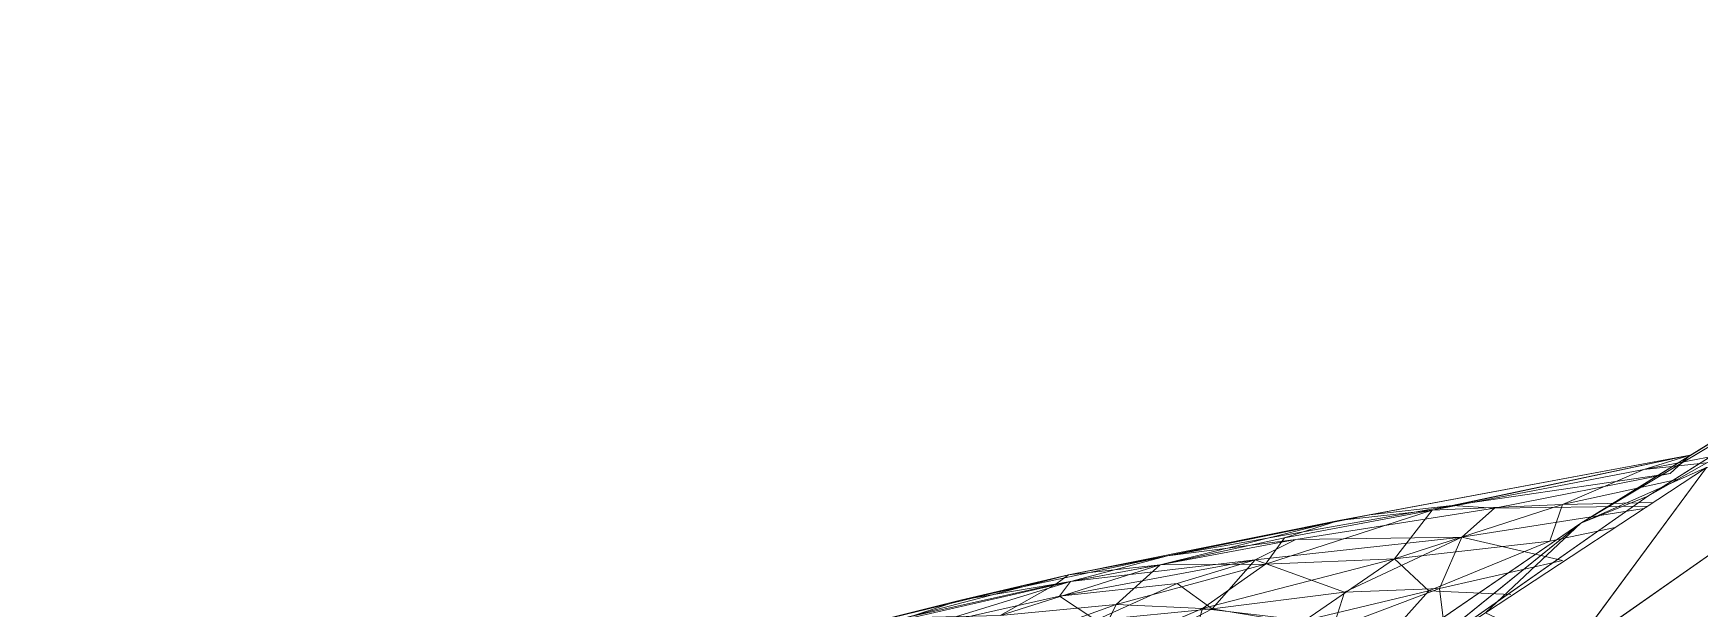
# Model space of a CAD drawing. Header units: inches. Extents: x -1767 to 184, y -1065 to 157.
# Drawn here: x -798.313 to -796.875, y -229.867 to -229.371 of the extents above; entities that cross this region are included whole.
import ezdxf

# ---------------------------------------------------------------- set-up
doc = ezdxf.new("R2010")
doc.units = ezdxf.units.IN
doc.header["$MEASUREMENT"] = 0
for name, color, linetype, lineweight in [('A-DETL-GENF', 92, 'Continuous', 9), ('E-LITE-EQPM', 33, 'Continuous', 9), ('G-IMPT', 8, 'Continuous', 9)]:
    doc.layers.add(name, color=color, linetype=linetype, lineweight=lineweight)

# ---------------------------------------------------------------- blocks, each defined once
blk = doc.blocks.new('flos_pendant16 - flos_pendant - 3D View - _3D__dwg_FLOS_AIM_Pendant_Lamps_dwg-2425-_3D_-V18-FIRST FLOOR')
at = {"layer": 'G-IMPT'}
for p, q in [((51.4065, 18.2801), (50.8044, 17.9392)), ((51.0959, 17.9337), (51.4065, 18.2801)), ((51.7585, 18.2856), (51.2196, 17.9805)), ((51.7585, 18.2856), (51.3598, 18.0217)), ((51.7667, 18.2472), (51.3598, 18.0217)), ((51.6567, 18.1262), (51.654, 18.2252)), ((51.6787, 18.1289), (51.7805, 18.2224)), ((51.5688, 18.1839), (51.0959, 17.9337)), ((51.3598, 18.0217), (51.5688, 18.1839)), ((51.6567, 18.1262), (51.8794, 18.1867)), ((51.8492, 18.1152), (51.8794, 18.1867)), ((52.1379, 18.1207), (52.1681, 18.1949)), ((52.1379, 18.1207), (52.3716, 18.1949)), ((52.3111, 18.0959), (52.3716, 18.1949)), ((51.5146, 18.1516), (51.6787, 18.1289)), ((51.6787, 18.1289), (51.9344, 18.1647)), ((51.742, 18.0574), (51.9344, 18.1647)), ((51.9344, 18.1647), (52.1379, 18.1207)), ((52.3111, 18.0959), (52.6025, 18.1702)), ((51.4038, 18.0932), (51.6567, 18.1262)), ((51.4258, 18.052), (51.6787, 18.1289)), ((51.6017, 18.0272), (51.6567, 18.1262)), ((51.6017, 18.0272), (51.8492, 18.1152)), ((51.6567, 18.1262), (51.8492, 18.1152)), ((51.742, 18.0574), (51.6787, 18.1289)), ((51.742, 18.0574), (52.1379, 18.1207)), ((51.8492, 18.1152), (52.1186, 18.1234)), ((51.8492, 18.1152), (52.0224, 18.0327)), ((52.0031, 18.0437), (52.1379, 18.1207)), ((52.0224, 18.0327), (52.1186, 18.1234)), ((52.1186, 18.1234), (52.1846, 18.0657)), ((52.1379, 18.1207), (52.3111, 18.0959)), ((52.1846, 18.0657), (52.3551, 18.1234)), ((52.4238, 18.0684), (52.3551, 18.1234)), ((51.4038, 18.0932), (51.6017, 18.0272)), ((52.0031, 18.0437), (52.3111, 18.0959)), ((52.3111, 18.0959), (52.2148, 18.0245)), ((52.2148, 18.0245), (52.5475, 18.0959)), ((52.3111, 18.0959), (52.5475, 18.0959)), ((52.399, 18.041), (52.707, 18.1042)), ((52.399, 18.041), (52.7592, 18.0877)), ((52.4018, 18.0272), (52.8829, 18.0959)), ((52.4018, 18.0272), (52.74, 18.0822)), ((52.4238, 18.0684), (52.707, 18.1042)), ((52.5475, 18.0959), (52.4293, 18.0437)), ((52.4293, 18.0437), (52.74, 18.0822)), ((52.6245, 18.0574), (52.9736, 18.1097)), ((52.6245, 18.0574), (52.8829, 18.0959)), ((52.6245, 18.0574), (52.7592, 18.0877)), ((51.2915, 18.0372), (51.4258, 18.052)), ((51.3928, 17.9805), (51.742, 18.0574)), ((51.4258, 18.052), (51.3928, 17.9805)), ((51.4258, 18.052), (51.742, 18.0574)), ((51.742, 18.0574), (51.6567, 17.9667)), ((51.6567, 17.9667), (52.0031, 18.0437)), ((51.742, 18.0574), (52.0031, 18.0437)), ((52.0031, 18.0437), (51.9592, 17.9942)), ((52.0031, 18.0437), (52.2148, 18.0245)), ((52.0224, 18.0327), (52.4238, 18.0684)), ((52.0224, 18.0327), (52.1846, 18.0657)), ((52.1846, 18.0657), (52.4238, 18.0684)), ((52.1983, 18.008), (52.6245, 18.0574)), ((52.2148, 18.0245), (52.4293, 18.0437)), ((52.399, 18.041), (52.4238, 18.0684)), ((52.399, 18.041), (52.6245, 18.0574)), ((52.4018, 18.0272), (52.6245, 18.0574)), ((52.4018, 18.0272), (52.4293, 18.0437)), ((51.3598, 18.0217), (50.425, 17.5791)), ((51.3598, 18.0217), (50.7027, 17.6973)), ((51.3598, 18.0217), (51.0959, 17.9337)), ((51.2196, 17.9805), (51.3598, 18.0217)), ((51.2291, 18.0042), (51.6017, 18.0272)), ((51.6017, 18.0272), (51.5303, 17.975)), ((51.6017, 18.0272), (52.0224, 18.0327)), ((51.6017, 18.0272), (51.9372, 17.9997)), ((51.8464, 17.9695), (52.4018, 18.0272)), ((51.8464, 17.9695), (52.2148, 18.0245)), ((51.9372, 17.9997), (52.399, 18.041)), ((51.9372, 17.9997), (52.0224, 18.0327)), ((51.9592, 17.9942), (52.2148, 18.0245)), ((52.0224, 18.0327), (52.399, 18.041)), ((52.1983, 18.008), (52.399, 18.041)), ((52.1983, 18.008), (52.4018, 18.0272)), ((52.2148, 18.0245), (52.4018, 18.0272)), ((51.2196, 17.9805), (50.425, 17.5791)), ((51.2196, 17.9805), (50.5354, 17.6739)), ((51.2196, 17.9805), (50.5354, 17.6739)), ((51.1572, 17.9525), (51.3928, 17.9805)), ((51.21, 17.9941), (51.3928, 17.9805)), ((51.2223, 18.0006), (51.5303, 17.975)), ((51.2223, 17.9255), (51.3928, 17.9805)), ((51.3928, 17.9805), (51.6567, 17.9667)), ((51.5303, 17.975), (51.9372, 17.9997)), ((51.6155, 17.9612), (52.1983, 18.008)), ((51.6567, 17.9667), (51.9592, 17.9942)), ((51.7832, 17.964), (52.1983, 18.008)), ((51.8464, 17.9695), (52.1983, 18.008)), ((51.8464, 17.9695), (51.9592, 17.9942)), ((51.9372, 17.9997), (52.1983, 18.008)), ((51.1261, 17.9062), (51.8464, 17.9695)), ((51.1261, 17.9062), (51.6567, 17.9667)), ((51.1261, 17.9062), (51.7832, 17.964)), ((51.1261, 17.9062), (51.6155, 17.9612)), ((51.1701, 17.9392), (51.5303, 17.975)), ((51.1701, 17.9392), (51.6155, 17.9612)), ((51.2223, 17.9255), (51.6567, 17.9667)), ((51.5303, 17.975), (51.6155, 17.9612)), ((51.6155, 17.9612), (51.7832, 17.964)), ((51.6567, 17.9667), (51.8464, 17.9695)), ((51.8464, 17.9695), (51.7832, 17.964)), ((51.0652, 17.9113), (51.2223, 17.9255)), ((51.0944, 17.9244), (51.2223, 17.9255)), ((51.1261, 17.9062), (51.1701, 17.9392)), ((51.1261, 17.9062), (51.2223, 17.9255))]:
    blk.add_line(p, q, dxfattribs=at)
at = {"layer": 'G-IMPT', "flags": 128}
for points in [[(51.7667, 18.2472), (51.3598, 18.0217), (51.2196, 17.9805), (51.7585, 18.2856), (52.0169, 18.4396), (51.9509, 18.3819), (52.1736, 18.5523), (52.4403, 18.676), (52.1901, 18.5523)], [(51.5193, 18.5111), (51.4065, 18.2801), (50.8044, 17.9392)], [(52.4018, 18.0272), (52.8829, 18.0959), (52.74, 18.0822), (52.7922, 18.1317), (52.9737, 18.2197), (53.1304, 18.2197), (53.1386, 18.3131), (53.0369, 18.3929), (53.1469, 18.4369), (53.1331, 18.4946), (53.2981, 18.4891), (53.1469, 18.4369)], [(52.2148, 18.0245), (52.4293, 18.0437), (52.4018, 18.0272), (52.74, 18.0822), (52.4293, 18.0437), (52.5475, 18.0959), (52.74, 18.0822), (52.9682, 18.1317), (52.9737, 18.1674), (52.9737, 18.2197), (52.8362, 18.2252), (52.8664, 18.3379), (52.8609, 18.4259)], [(51.3598, 18.0217), (50.425, 17.5791), (50.7027, 17.6973), (51.3598, 18.0217), (51.0959, 17.9337), (51.5688, 18.1839), (51.9509, 18.3819)], [(52.4238, 18.0684), (52.3551, 18.1234), (52.707, 18.1042), (52.399, 18.041), (52.7592, 18.0877), (52.6245, 18.0574), (52.9737, 18.1097), (53.1826, 18.1427), (53.1166, 18.1427), (53.3613, 18.2004), (53.2376, 18.1977), (53.5208, 18.2527), (53.3888, 18.2911), (53.3696, 18.3901)], [(52.0416, 18.3654), (52.1599, 18.2856), (52.0664, 18.2032), (52.3551, 18.2197), (52.1186, 18.1234), (52.1846, 18.0657), (52.0224, 18.0327)], [(51.8492, 18.1152), (51.8794, 18.1867), (51.654, 18.2252), (51.8547, 18.3324), (51.7148, 18.3281)], [(50.8044, 17.9392), (51.0959, 17.9337), (51.4065, 18.2801)], [(51.6, 18.2147), (51.7585, 18.2856), (51.3598, 18.0217), (51.5688, 18.1839), (51.4065, 18.2801)], [(52.3908, 18.3021), (52.1681, 18.1949), (52.3716, 18.1949), (52.3908, 18.3021), (52.6327, 18.2499), (52.3716, 18.1949), (52.1379, 18.1207), (52.1681, 18.1949), (51.9344, 18.1647), (52.1379, 18.1207), (52.0031, 18.0437), (51.742, 18.0574), (52.1379, 18.1207), (52.3111, 18.0959), (52.0031, 18.0437), (51.6567, 17.9667)], [(51.6567, 18.1262), (51.8492, 18.1152), (52.1186, 18.1234), (52.0224, 18.0327), (52.399, 18.041), (52.6245, 18.0574), (52.8829, 18.0959), (52.9737, 18.1097), (52.7592, 18.0877), (53.0891, 18.1509), (53.0176, 18.1619), (53.1606, 18.2032), (53.1111, 18.2389), (53.4025, 18.2472), (53.3833, 18.2197)], [(51.742, 18.0574), (51.4258, 18.052), (51.6787, 18.1289), (51.7805, 18.2224)], [(51.6017, 18.0272), (51.8492, 18.1152), (52.0224, 18.0327), (51.6017, 18.0272), (51.6567, 18.1262), (51.654, 18.2252)], [(51.2223, 18.0006), (51.5303, 17.975), (51.6155, 17.9612), (51.7832, 17.964), (52.1983, 18.008), (51.8464, 17.9695), (52.4018, 18.0272), (52.2148, 18.0245), (52.5475, 18.0959), (52.3111, 18.0959), (52.6025, 18.1702), (52.3716, 18.1949), (52.3111, 18.0959), (52.2148, 18.0245), (52.0031, 18.0437), (51.9592, 17.9942), (51.6567, 17.9667), (51.8464, 17.9695), (51.1261, 17.9062), (51.1701, 17.9392)], [(51.1261, 17.9062), (51.6567, 17.9667), (51.742, 18.0574), (51.9344, 18.1647), (51.6787, 18.1289)], [(51.5146, 18.1516), (51.6787, 18.1289), (51.742, 18.0574), (51.3928, 17.9805), (51.4258, 18.052), (51.2915, 18.0372)], [(52.3551, 18.1234), (52.6547, 18.1592), (52.707, 18.1042), (52.4238, 18.0684), (52.399, 18.041)], [(51.2291, 18.0042), (51.6017, 18.0272), (51.5303, 17.975), (51.1701, 17.9392), (51.6155, 17.9612), (51.1261, 17.9062), (51.7832, 17.964), (51.8464, 17.9695), (51.9592, 17.9942)], [(51.8464, 17.9695), (52.2148, 18.0245), (51.9592, 17.9942)], [(52.1983, 18.008), (52.399, 18.041), (51.9372, 17.9997)], [(49.6112, 17.2574), (49.7542, 17.2986), (49.8119, 17.3399), (50.425, 17.5791), (51.2196, 17.9805)], [(51.1261, 17.9062), (51.2223, 17.9255), (51.3928, 17.9805), (51.6567, 17.9667), (51.2223, 17.9255)], [(51.21, 17.9941), (51.3928, 17.9805), (51.1572, 17.9525)], [(51.6155, 17.9612), (52.1983, 18.008), (51.9372, 17.9997), (51.5303, 17.975)], [(51.0944, 17.9244), (51.2223, 17.9255), (51.0652, 17.9113)]]:
    blk.add_lwpolyline(points, dxfattribs=at)
for points in [[(51.4038, 18.0932), (51.6567, 18.1262), (51.8794, 18.1867), (52.1186, 18.1234), (52.3551, 18.1234), (52.1846, 18.0657), (52.4238, 18.0684), (52.0224, 18.0327), (51.9372, 17.9997), (51.6017, 18.0272)], [(52.6245, 18.0574), (52.1983, 18.008), (52.4018, 18.0272)]]:
    blk.add_lwpolyline(points, close=True, dxfattribs=at)
blk = doc.blocks.new('flos_pendant16 - flos_pendant - 3D View - _3D__dwg-V19-FIRST FLOOR')
at = {"xscale": 0.426201584994806, "yscale": 0.426201584994806, "zscale": 0.426201584994806}
blk.add_blockref('flos_pendant16 - flos_pendant - 3D View - _3D__dwg_FLOS_AIM_Pendant_Lamps_dwg-2425-_3D_-V18-FIRST FLOOR', (0.7054, -0.3763), dxfattribs=at)
blk = doc.blocks.new('flos_pendant16 - flos_pendant16 2-V20-FIRST FLOOR')
blk.add_blockref('flos_pendant16 - flos_pendant - 3D View - _3D__dwg-V19-FIRST FLOOR', (0, 0))

msp = doc.modelspace()

# ---------------------------------------------------------------- hatches: boundary and pattern name
at = {"layer": 'A-DETL-GENF'}
h = msp.add_hatch(dxfattribs=at)
h.set_pattern_fill('FP1_12', style=0, pattern_type=2)
h.set_pattern_definition([(0, (0, 0), (0, 6), [])])
h.paths.add_polyline_path([(-850.187, -314.9479), (-830.0626, -314.9479), (-830.0626, -299.7935), (-556.7791, -299.7935), (-556.7791, -106.8365), (-967.9152, -51.6245), (-967.9152, -314.9479), (-962.3651, -314.9479), (-962.3651, -308.8001), (-932.3651, -308.8001), (-932.3651, -314.9479), (-853.937, -314.9479)], flags=0)
h.paths.add_polyline_path([(-751.7044, -218.2571), (-751.7044, -218.257), (-751.6517, -218.2502)], flags=0)
h.paths.add_polyline_path([(-801.0716, -213.4245), (-801.0716, -213.4244), (-801.0102, -213.4245)], flags=0)

# ---------------------------------------------------------------- block references
at = {"layer": 'E-LITE-EQPM', "rotation": 185.4644837373745}
msp.add_blockref('flos_pendant16 - flos_pendant16 2-V20-FIRST FLOOR', (-775.181, -220.3702), dxfattribs=at)

doc.saveas('drawing.dxf')
